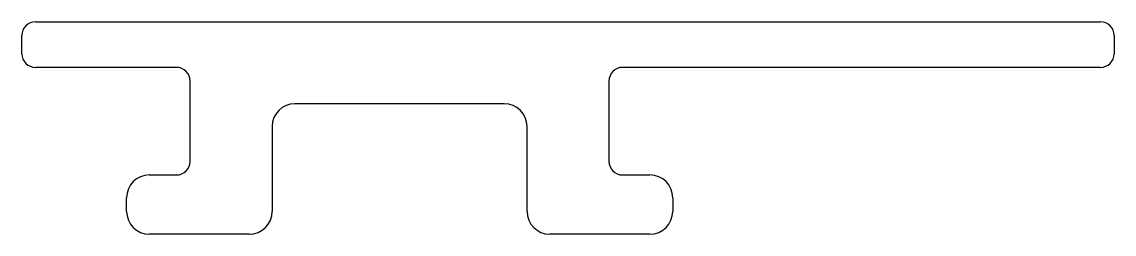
# Model space of a CAD drawing. Extents: x 827.9 to 851.9, y 484.1 to 488.8.
import ezdxf

# ---------------------------------------------------------------- set-up
doc = ezdxf.new("R2010")
doc.units = 0
doc.layers.get('0').update_dxf_attribs({"linetype": 'CONTINUOUS'})

msp = doc.modelspace()

# ---------------------------------------------------------------- linework, layer by layer
at = {"color": 0}
for p, q in [((828.182, 488.776), (851.583, 488.776)), ((827.882, 488.077), (827.882, 488.476)), ((851.883, 488.476), (851.883, 488.077)), ((831.282, 487.777), (828.182, 487.777)), ((851.583, 487.777), (841.082, 487.777)), ((831.582, 485.714), (831.582, 487.477)), ((840.782, 487.477), (840.782, 485.714)), ((838.482, 486.979), (833.882, 486.979)), ((833.382, 486.479), (833.382, 484.614)), ((838.982, 484.614), (838.982, 486.479)), ((830.683, 485.414), (831.282, 485.414)), ((841.082, 485.414), (841.683, 485.414)), ((830.183, 484.614), (830.183, 484.914)), ((842.183, 484.914), (842.183, 484.614)), ((832.882, 484.114), (830.683, 484.114)), ((841.683, 484.114), (839.482, 484.114))]:
    msp.add_line(p, q, dxfattribs=at)
for centre, radius, start, end in [((828.182, 488.476), 0.3, 90, 180), ((851.583, 488.476), 0.3, 0, 90), ((828.182, 488.077), 0.3, 180, 270), ((851.583, 488.077), 0.3, 270, 360), ((831.282, 487.477), 0.3, 0, 90), ((841.082, 487.477), 0.3, 90, 180), ((833.882, 486.479), 0.5, 90, 180), ((838.482, 486.479), 0.5, 0, 90), ((831.282, 485.714), 0.3, 270, 360), ((841.082, 485.714), 0.3, 180, 270), ((830.683, 484.914), 0.5, 90, 180), ((841.683, 484.914), 0.5, 360, 90), ((830.683, 484.614), 0.5, 180, 270), ((832.882, 484.614), 0.5, 270, 0), ((839.482, 484.614), 0.5, 180, 270), ((841.683, 484.614), 0.5, 270, 0)]:
    msp.add_arc(centre, radius, start, end, dxfattribs=at)

doc.saveas('drawing.dxf')
